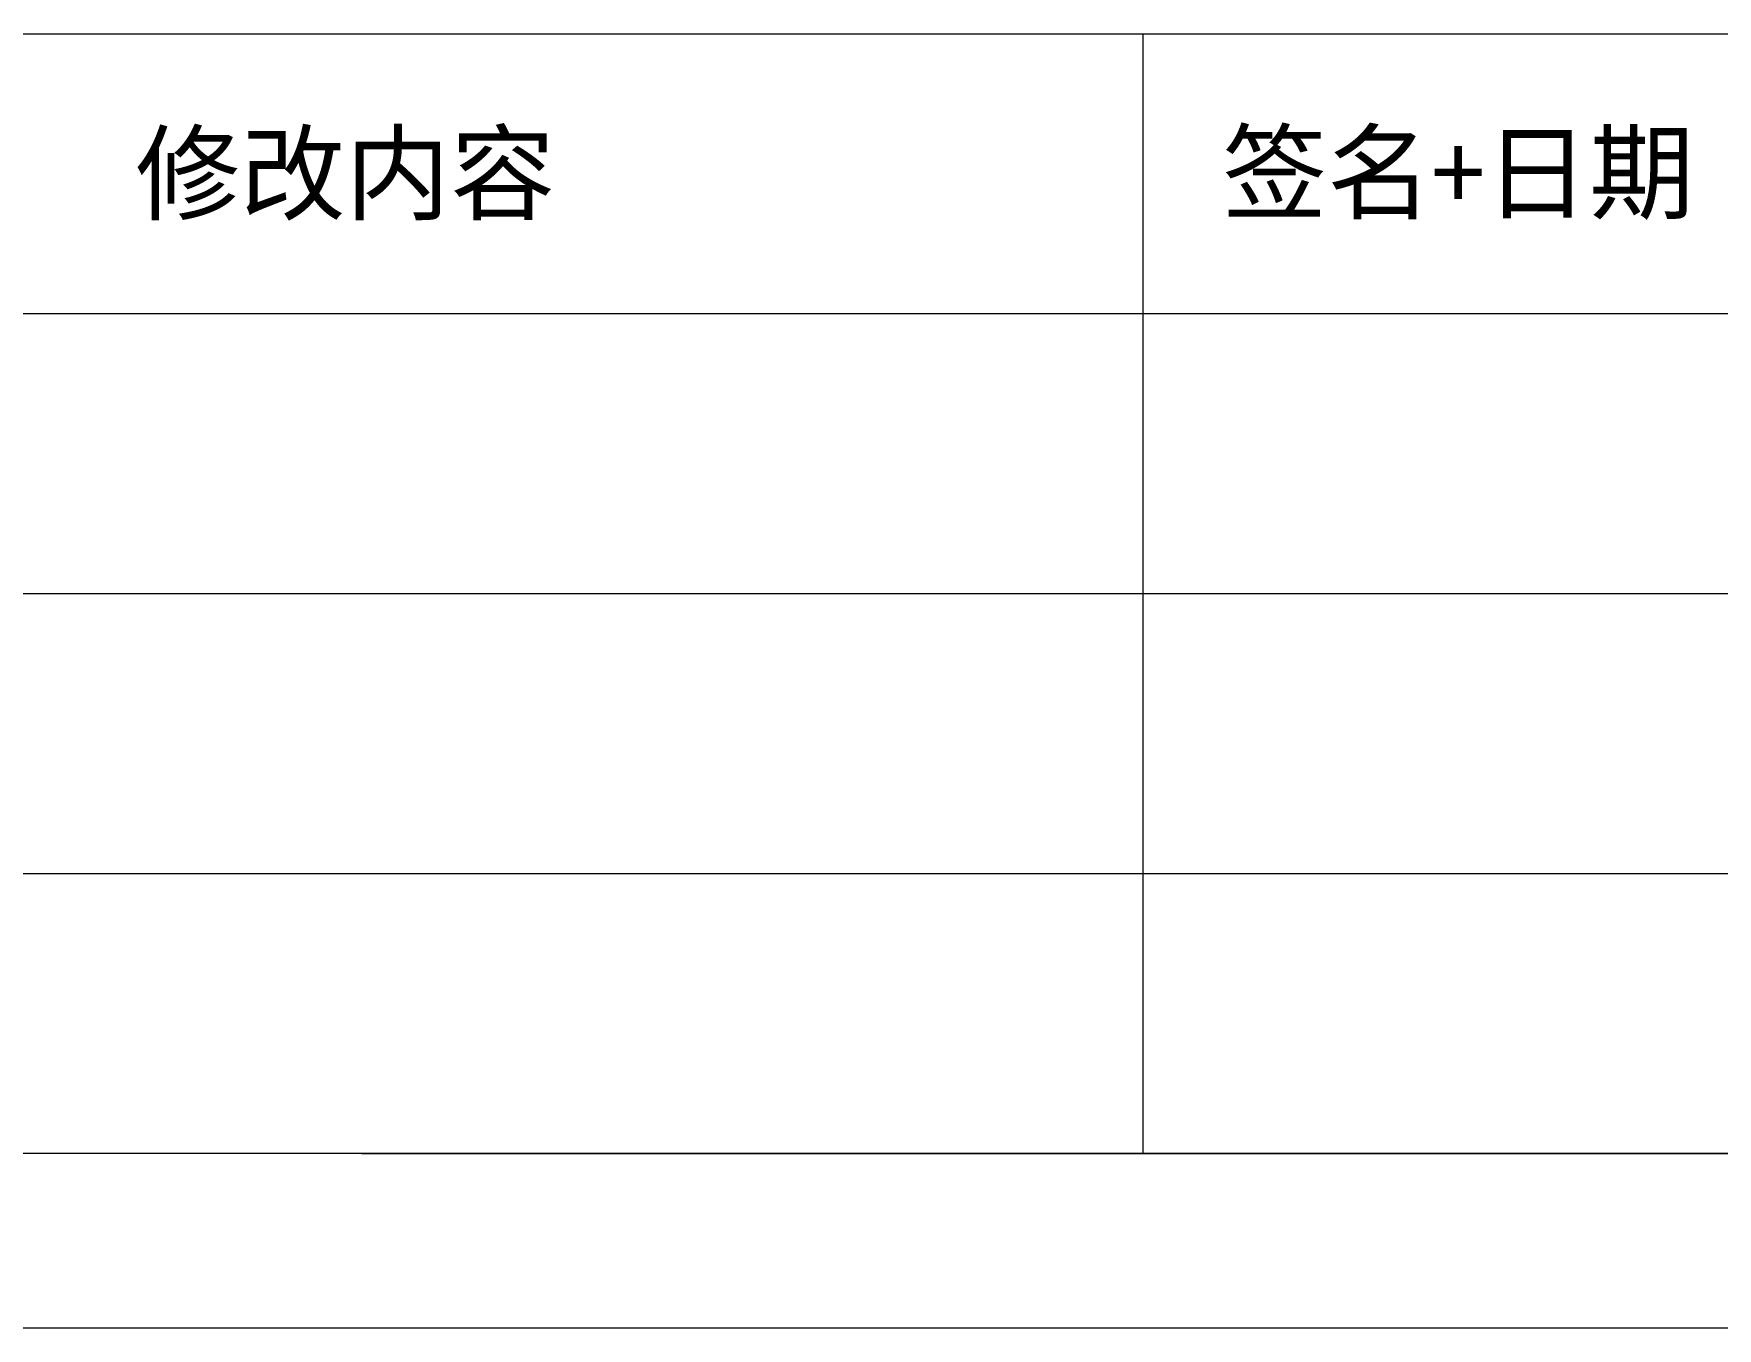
# Model space of a CAD drawing. Header units: millimetres. Extents: x 0 to 297, y 0 to 210.
# Drawn here: x 119.16 to 167.29, y 5 to 42 of the extents above; entities that cross this region are included whole.
import ezdxf
from ezdxf.enums import TextEntityAlignment as Align

# ---------------------------------------------------------------- set-up
doc = ezdxf.new("R2010")
doc.units = ezdxf.units.MM
doc.layers.add('图框', color=7, linetype='Continuous')
doc.styles.add('样式 1', font='simsunb.ttf')

# ---------------------------------------------------------------- blocks, each defined once
blk = doc.blocks.new('ZTXTTK')
at = {"layer": '图框', "color": 0, "lineweight": 9}
for p, q in [((79.935, 42), (174.46, 42)), ((150.865, 42), (150.865, 10)), ((79.937, 34), (174.46, 34))]:
    blk.add_line(p, q, dxfattribs=at)
at = {"layer": '图框', "lineweight": 9}
for p, q in [((79.937, 26), (174.46, 26)), ((79.937, 18), (174.46, 18)), ((128.528, 10), (10, 10)), ((287, 10), (128.528, 10)), ((292, 5), (5, 5))]:
    blk.add_line(p, q, dxfattribs=at)
at = {"layer": '图框', "color": 4, "lineweight": 9}
blk.add_line((128.528, 10), (287, 10), dxfattribs=at)
at = {"layer": '图框', "style": '样式 1'}
for s, p in [('修改内容', (122.066, 36.907)), ('签名+日期', (153.135, 36.931))]:
    blk.add_text(s, height=2.2, dxfattribs=at).set_placement(p)
at = {"layer": '图框', "style": '样式 1', "flags": 1}
for tag, height, p in [('工件材料', 1.2, (258.353, 62.059)), ('工件类型', 1.2, (258.353, 58.881)), ('刀具材料', 1.2, (258.353, 55.947)), ('冷却', 1.2, (258.353, 52.926)), ('涂层', 1.2, (258.353, 49.718)), ('孔深', 1.2, (258.353, 46.731)), ('孔类型', 1.2, (258.353, 43.611)), ('刀具编号', 1.73, (264.423, 40)), ('设计', 1.73, (215.5, 38.5)), ('刀具标刻', 1.73, (264.423, 36)), ('客户名称', 1.73, (264.423, 32)), ('设计时间', 1.73, (215.5, 30)), ('客户编号', 1.73, (264.423, 28)), ('刀具名称', 1.73, (264.423, 22.5)), ('审核', 1.73, (215.5, 21.8)), ('审核时间', 1.73, (215.5, 14)), ('图号', 1.73, (264.423, 14, 30))]:
    blk.add_attdef(tag, text='', height=height, dxfattribs=at).set_placement(p, align=Align.MIDDLE_CENTER)

msp = doc.modelspace()

# ---------------------------------------------------------------- block references
msp.add_blockref('ZTXTTK', (0, 0))

doc.saveas('drawing.dxf')
